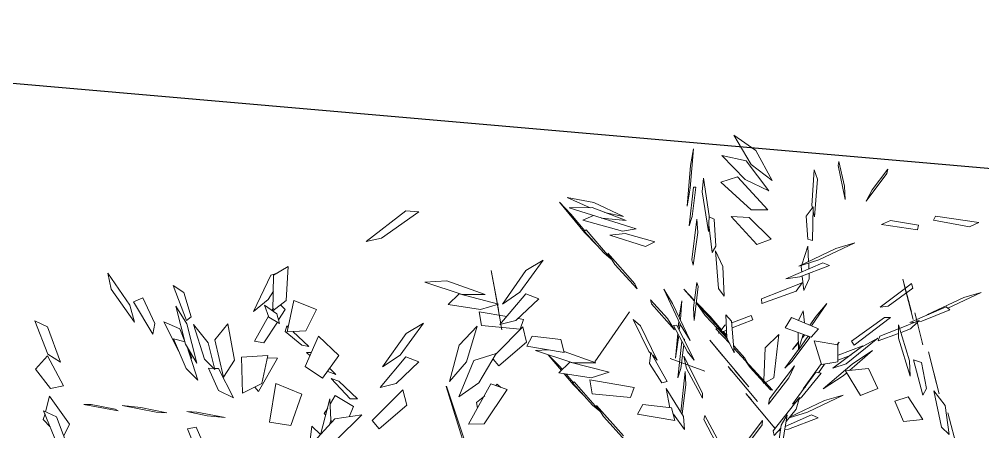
# Model space of a CAD drawing. Header units: metres. Extents: x 42 to 199, y -121 to 268.
# Drawn here: x 102.768 to 103.856, y -50.781 to -50.314 of the extents above; entities that cross this region are included whole.
import ezdxf

# ---------------------------------------------------------------- set-up
doc = ezdxf.new("R2010")
doc.units = ezdxf.units.M
doc.header["$LTSCALE"] = 0.3
doc.layers.get('0').update_dxf_attribs({"color": 8})
doc.layers.add('A-LANDSCAPE', color=8, linetype='Continuous', lineweight=5)
doc.layers.add('DA HOUSE ARCH LAYOUT', color=8, linetype='Continuous', lineweight=9)
doc.layers.add('A-TEXT ARCHITECURAL', color=8, linetype='Continuous')

# ---------------------------------------------------------------- blocks, each defined once
blk = doc.blocks.new('02PTRX29')
at = {"color": 8, "linetype": 'Continuous', "transparency": 33554572}
for p, q in [((-0.04801, 0.46542), (-0.03662, 0.47326)), ((-0.04554, 0.45821), (-0.03662, 0.47326)), ((-0.05636, 0.44998), (-0.04801, 0.46542)), ((-0.01423, 0.44619), (-0.01594, 0.4663)), ((-0.01594, 0.4663), (-0.01442, 0.45783)), ((-0.09052, 0.45985), (-0.09336, 0.44707)), ((-0.09014, 0.4577), (-0.09052, 0.45985)), ((-0.04308, 0.46023), (-0.05465, 0.4448)), ((-0.03055, 0.46289), (-0.04308, 0.46023)), ((-0.04251, 0.45062), (-0.03055, 0.46289)), ((-0.11518, 0.45365), (-0.11556, 0.4558)), ((-0.10759, 0.4453), (-0.11556, 0.4558)), ((-0.09374, 0.44037), (-0.09014, 0.4577)), ((-0.0778, 0.45555), (-0.07951, 0.45074)), ((-0.07666, 0.43721), (-0.0778, 0.45555)), ((-0.04554, 0.45821), (-0.05636, 0.44998)), ((-0.01442, 0.45783), (-0.01271, 0.43695)), ((-0.11518, 0.45365), (-0.10456, 0.43948)), ((-0.07799, 0.43139), (-0.07951, 0.45074)), ((-0.05465, 0.4448), (-0.04251, 0.45062)), ((-0.03852, 0.45188), (-0.05408, 0.43493)), ((-0.03852, 0.45188), (-0.02998, 0.44923)), ((-0.0241, 0.43189), (-0.02106, 0.45125)), ((-0.02049, 0.44416), (-0.02106, 0.45125)), ((-0.10456, 0.43948), (-0.10759, 0.4453)), ((-0.09374, 0.44037), (-0.09336, 0.44707)), ((-0.04554, 0.43493), (-0.02998, 0.44923)), ((-0.01594, 0.44657), (-0.01727, 0.4467)), ((-0.01537, 0.43164), (-0.01727, 0.4467)), ((-0.01594, 0.44657), (-0.01385, 0.42683)), ((-0.01271, 0.43695), (-0.01423, 0.44619)), ((-0.02372, 0.42392), (-0.02049, 0.44416)), ((0.04877, 0.44138), (0.03511, 0.43873)), ((0.037, 0.43607), (0.04877, 0.44138)), ((-0.07382, 0.43177), (-0.07742, 0.43645)), ((-0.07742, 0.43645), (-0.07704, 0.41924)), ((-0.07704, 0.43582), (-0.07666, 0.43721)), ((-0.05408, 0.43493), (-0.04554, 0.43493)), ((0.01347, 0.42519), (0.04782, 0.43594)), ((0.0186, 0.42949), (0.03605, 0.43619)), ((0.03511, 0.43873), (0.01992, 0.43164)), ((0.03605, 0.43619), (0.04782, 0.43594)), ((0.03985, 0.42342), (0.05275, 0.43885)), ((0.04687, 0.43278), (0.05275, 0.43885)), ((-0.16224, 0.42848), (-0.14004, 0.43177)), ((-0.13909, 0.42962), (-0.14004, 0.43177)), ((-0.07742, 0.43404), (-0.07799, 0.43139)), ((-0.07458, 0.42), (-0.07382, 0.43177)), ((-0.04459, 0.43101), (-0.05579, 0.42)), ((-0.04839, 0.41722), (-0.0353, 0.43151)), ((-0.0353, 0.43151), (-0.04459, 0.43101)), ((-0.02752, 0.41633), (-0.02657, 0.43012)), ((-0.02657, 0.43012), (-0.0241, 0.43139)), ((-0.0241, 0.43189), (-0.02372, 0.42392)), ((-0.01822, 0.42342), (-0.01765, 0.43012)), ((-0.01518, 0.40925), (-0.01765, 0.43012)), ((-0.01385, 0.42683), (-0.01537, 0.43164)), ((0.03112, 0.43076), (0.0186, 0.42949)), ((0.01992, 0.43164), (0.0296, 0.43366)), ((0.0353, 0.43215), (0.0408, 0.42962)), ((0.04687, 0.43278), (0.03966, 0.42418)), ((0.1315, 0.43442), (0.12486, 0.43392)), ((0.12486, 0.43392), (0.14403, 0.42038)), ((0.15181, 0.41874), (0.1315, 0.43442)), ((-0.1575, 0.42633), (-0.16224, 0.42848)), ((-0.13909, 0.42962), (-0.1575, 0.42633)), ((-0.13131, 0.42709), (-0.11708, 0.42949)), ((-0.13093, 0.42468), (-0.13131, 0.42709)), ((-0.11234, 0.42747), (-0.13093, 0.42468)), ((-0.11708, 0.42949), (-0.11234, 0.42747)), ((-0.02562, 0.41304), (-0.02391, 0.42721)), ((0.02049, 0.42405), (0.01347, 0.42519)), ((0.0408, 0.42962), (0.02049, 0.42405)), ((-0.07704, 0.41924), (-0.07458, 0.42)), ((-0.05579, 0.42), (-0.04839, 0.41722)), ((-0.01575, 0.40659), (-0.01822, 0.42342)), ((0.0038, 0.41861), (0.01898, 0.42291)), ((0.02695, 0.4219), (0.00854, 0.41608)), ((0.01898, 0.42291), (0.02695, 0.4219)), ((0.03909, 0.42468), (0.02619, 0.40963)), ((0.02998, 0.41292), (0.04004, 0.42405)), ((0.03359, 0.41684), (0.03985, 0.42342)), ((0.04004, 0.42405), (0.03909, 0.42468)), ((0.03966, 0.42418), (0.04004, 0.42405)), ((0.14403, 0.42038), (0.15181, 0.41874)), ((-0.089, 0.41519), (-0.09868, 0.41798)), ((-0.09868, 0.41798), (-0.08027, 0.40925)), ((-0.07002, 0.40609), (-0.089, 0.41519)), ((-0.07496, 0.40836), (-0.07458, 0.41633)), ((-0.07154, 0.40672), (-0.07458, 0.41633)), ((-0.02562, 0.41304), (-0.02752, 0.41633)), ((0.00854, 0.41608), (0.0038, 0.41861)), ((-0.03112, 0.40583), (-0.02733, 0.41393)), ((-0.02884, 0.39457), (-0.02733, 0.41393)), ((0.02789, 0.41279), (0.01404, 0.39698)), ((0.02429, 0.40697), (0.02789, 0.41279)), ((0.02619, 0.40963), (0.02998, 0.41292)), ((-0.08236, 0.40786), (-0.08577, 0.40634)), ((-0.08577, 0.40634), (-0.07059, 0.40052)), ((-0.08236, 0.40786), (-0.06338, 0.39951)), ((-0.07002, 0.40609), (-0.08027, 0.40925)), ((-0.07514, 0.40457), (-0.07514, 0.4076)), ((-0.07116, 0.40596), (-0.07154, 0.40305)), ((-0.07135, 0.40647), (-0.07116, 0.40596)), ((-0.03169, 0.39065), (-0.03112, 0.40583)), ((-0.01575, 0.40659), (-0.01518, 0.40925)), ((0.0129, 0.39445), (0.02429, 0.40697)), ((0.07002, 0.40381), (0.0611, 0.40912)), ((0.0611, 0.40912), (0.07306, 0.39268)), ((0.19944, 0.40141), (0.19185, 0.40583)), ((0.19185, 0.40583), (0.1928, 0.3885)), ((-0.07533, 0.39963), (-0.07533, 0.40229)), ((-0.07249, 0.39356), (-0.07173, 0.4009)), ((-0.06338, 0.39951), (-0.07059, 0.40052)), ((0.08198, 0.3866), (0.07002, 0.40381)), ((0.08406, 0.38382), (0.08767, 0.40381)), ((0.08767, 0.40381), (0.08596, 0.39382)), ((0.20077, 0.40153), (0.19735, 0.40242)), ((0.19963, 0.38306), (0.19944, 0.40141)), ((0.20968, 0.38281), (0.20077, 0.40153)), ((0.27306, 0.38597), (0.28426, 0.40242)), ((0.28255, 0.39432), (0.28426, 0.40242)), ((-0.12866, 0.37863), (-0.1241, 0.39647)), ((-0.12847, 0.39483), (-0.12771, 0.3971)), ((-0.12334, 0.39938), (-0.12771, 0.38268)), ((-0.12467, 0.3947), (-0.12771, 0.3971)), ((-0.07249, 0.39356), (-0.07533, 0.39963)), ((-0.07173, 0.39748), (-0.05086, 0.38926)), ((-0.06869, 0.39318), (-0.07173, 0.39748)), ((-0.01841, 0.39571), (-0.01765, 0.39774)), ((-0.01841, 0.39571), (-0.01632, 0.37813)), ((-0.01765, 0.39774), (-0.01594, 0.38471)), ((0.01404, 0.39698), (0.0129, 0.39445)), ((0.11044, 0.3985), (0.0909, 0.39154)), ((0.10266, 0.39154), (0.12183, 0.39786)), ((0.12183, 0.39786), (0.11044, 0.3985)), ((0.25086, 0.39609), (0.24403, 0.37825)), ((0.24536, 0.39255), (0.25086, 0.39609)), ((-0.16357, 0.39255), (-0.14649, 0.38445)), ((-0.15465, 0.39002), (-0.16357, 0.39255)), ((-0.12847, 0.39483), (-0.11575, 0.38559)), ((-0.11177, 0.38509), (-0.12467, 0.3947)), ((-0.05105, 0.38686), (-0.06869, 0.39318)), ((-0.03169, 0.39065), (-0.02884, 0.39457)), ((-0.01651, 0.3885), (-0.01101, 0.39419)), ((-0.01651, 0.38812), (-0.01101, 0.39419)), ((-0.0093, 0.37598), (-0.00076, 0.39432)), ((-0.00076, 0.39432), (-0.00531, 0.38686)), ((0.07002, 0.39179), (0.06338, 0.38926)), ((0.0833, 0.3761), (0.07002, 0.39179)), ((0.07306, 0.39268), (0.08198, 0.3866)), ((0.08596, 0.39382), (0.08274, 0.37648)), ((0.10418, 0.39179), (0.08406, 0.3866)), ((0.0909, 0.39154), (0.10266, 0.39154)), ((0.10987, 0.38635), (0.10418, 0.39179)), ((0.19944, 0.39331), (0.20209, 0.38901)), ((0.24156, 0.38003), (0.24536, 0.39255)), ((0.2706, 0.37737), (0.28255, 0.39432)), ((-0.13568, 0.38104), (-0.15465, 0.39002)), ((-0.11575, 0.38559), (-0.11177, 0.38509)), ((-0.08444, 0.38686), (-0.07894, 0.38041)), ((-0.07647, 0.37547), (-0.08444, 0.38686)), ((-0.05105, 0.38686), (-0.05086, 0.38926)), ((-0.03074, 0.37256), (-0.01803, 0.38635)), ((-0.01746, 0.38749), (-0.02448, 0.38015)), ((-0.02201, 0.38079), (-0.01803, 0.38635)), ((-0.01841, 0.3861), (-0.01746, 0.38698)), ((-0.01746, 0.38698), (-0.01746, 0.38749)), ((-0.00531, 0.38686), (-0.01423, 0.36788)), ((-0.01006, 0.38825), (-0.0093, 0.37863)), ((-0.00873, 0.3799), (-0.01006, 0.38825)), ((-0.00626, 0.37345), (0.0055, 0.38673)), ((-0.00266, 0.37914), (0.00607, 0.38875)), ((0.00607, 0.38875), (0.0055, 0.38673)), ((0.06338, 0.38926), (0.07514, 0.37813)), ((0.08406, 0.3866), (0.09317, 0.38382)), ((0.09317, 0.38382), (0.10987, 0.38635)), ((0.189, 0.38838), (0.17724, 0.38382)), ((0.19242, 0.37231), (0.189, 0.38838)), ((0.1928, 0.3885), (0.19963, 0.38306)), ((0.19337, 0.38382), (0.19564, 0.3861)), ((0.19773, 0.38167), (0.20399, 0.38597)), ((0.20399, 0.38597), (0.20171, 0.3799)), ((0.20209, 0.38901), (0.20968, 0.38281)), ((0.24384, 0.37648), (0.24953, 0.38559)), ((0.24441, 0.36598), (0.24953, 0.38559)), ((0.26016, 0.37661), (0.26642, 0.38977)), ((0.2613, 0.37117), (0.27117, 0.38774)), ((0.27117, 0.38774), (0.26642, 0.38977)), ((0.2706, 0.37737), (0.27306, 0.38597)), ((-0.14744, 0.38357), (-0.14555, 0.38521)), ((-0.13302, 0.37788), (-0.14744, 0.38357)), ((-0.14555, 0.38521), (-0.12695, 0.37712)), ((-0.13568, 0.38104), (-0.13663, 0.38129)), ((-0.13359, 0.36573), (-0.12942, 0.38205)), ((-0.12942, 0.38205), (-0.13112, 0.37547)), ((-0.07894, 0.38041), (-0.07571, 0.37572)), ((-0.0723, 0.38319), (-0.07287, 0.37699)), ((-0.06983, 0.37825), (-0.0723, 0.38319)), ((-0.04554, 0.38066), (-0.04649, 0.37851)), ((-0.03567, 0.37699), (-0.04554, 0.38066)), ((-0.03549, 0.37775), (-0.03264, 0.38116)), ((-0.03302, 0.36927), (-0.03264, 0.38116)), ((-0.03036, 0.37345), (-0.01992, 0.38433)), ((-0.02846, 0.37395), (-0.02201, 0.38079)), ((-0.01632, 0.37813), (-0.01594, 0.38471)), ((0.03454, 0.357), (0.01689, 0.38256)), ((0.0797, 0.38015), (0.09393, 0.38256)), ((0.09279, 0.3756), (0.09393, 0.38256)), ((0.17724, 0.38382), (0.18274, 0.37282)), ((0.19678, 0.37851), (0.19337, 0.38382)), ((0.19621, 0.37661), (0.19773, 0.38167)), ((0.2002, 0.38332), (0.19944, 0.38458)), ((0.2019, 0.38041), (0.20912, 0.3675)), ((-0.13112, 0.37762), (-0.13302, 0.37788)), ((-0.13074, 0.37712), (-0.13169, 0.37825)), ((-0.13169, 0.37825), (-0.12164, 0.37408)), ((-0.13074, 0.37712), (-0.12733, 0.37383)), ((-0.12695, 0.37712), (-0.1298, 0.37737)), ((-0.12107, 0.37598), (-0.12676, 0.35738)), ((-0.12107, 0.36915), (-0.12107, 0.37598)), ((-0.0983, 0.36548), (-0.11708, 0.37977)), ((-0.11708, 0.37977), (-0.11386, 0.37965)), ((-0.11386, 0.37965), (-0.09697, 0.36763)), ((-0.06623, 0.37977), (-0.08008, 0.37395)), ((-0.063, 0.37433), (-0.06623, 0.37977)), ((-0.04649, 0.37851), (-0.03586, 0.37433)), ((-0.03549, 0.37775), (-0.03681, 0.36156)), ((-0.03283, 0.37598), (-0.03207, 0.37572)), ((-0.03207, 0.37572), (-0.02979, 0.37269)), ((-0.02448, 0.38015), (-0.03036, 0.37345)), ((-0.0074, 0.37585), (-0.01632, 0.35789)), ((-0.01423, 0.36788), (-0.0093, 0.37598)), ((-0.0129, 0.36206), (-0.00569, 0.3756)), ((-0.00911, 0.37661), (-0.00873, 0.37332)), ((-0.00816, 0.37433), (-0.00854, 0.37788)), ((-0.00569, 0.3756), (-0.0074, 0.37585)), ((-0.00266, 0.37914), (-0.00626, 0.37345)), ((0.01499, 0.37863), (0.00683, 0.36219)), ((0.0112, 0.37535), (0.01499, 0.37863)), ((0.07116, 0.37876), (0.07382, 0.37914)), ((0.07287, 0.3737), (0.07116, 0.37876)), ((0.09279, 0.3756), (0.07287, 0.3737)), ((0.07514, 0.37813), (0.0833, 0.3761)), ((0.08274, 0.3761), (0.08236, 0.37332)), ((0.08274, 0.37648), (0.08274, 0.3761)), ((0.1224, 0.37686), (0.13131, 0.37155)), ((0.13435, 0.36042), (0.1224, 0.37686)), ((0.20171, 0.3799), (0.19621, 0.37661)), ((0.20437, 0.36674), (0.19735, 0.37737)), ((0.22278, 0.37648), (0.21936, 0.35789)), ((0.22942, 0.36826), (0.22278, 0.37648)), ((0.23284, 0.36662), (0.24043, 0.3761)), ((0.24043, 0.3761), (0.23473, 0.35839)), ((0.24384, 0.37648), (0.23872, 0.35624)), ((0.24403, 0.37825), (0.24156, 0.38003)), ((0.24745, 0.37383), (0.25561, 0.3775)), ((0.24783, 0.36219), (0.25561, 0.3775)), ((0.2613, 0.37117), (0.26016, 0.37661)), ((0.315, 0.36092), (0.32183, 0.378)), ((0.31519, 0.37497), (0.32183, 0.378)), ((-0.1224, 0.37193), (-0.12733, 0.37383)), ((-0.12107, 0.37395), (-0.11158, 0.37016)), ((-0.11063, 0.36775), (-0.12107, 0.37155)), ((-0.08008, 0.37395), (-0.07628, 0.36953)), ((-0.07628, 0.36953), (-0.063, 0.37433)), ((-0.07268, 0.37041), (-0.07306, 0.37066)), ((-0.06983, 0.36333), (-0.0723, 0.37092)), ((-0.06964, 0.37193), (-0.06983, 0.36333)), ((-0.05977, 0.37104), (-0.05275, 0.36409)), ((-0.05977, 0.37104), (-0.05712, 0.34865)), ((-0.03454, 0.36636), (-0.02752, 0.37383)), ((-0.0334, 0.36877), (-0.02846, 0.37408)), ((-0.03302, 0.37319), (-0.03036, 0.37218)), ((-0.03302, 0.36965), (-0.03093, 0.37231)), ((-0.03283, 0.37079), (-0.03131, 0.37256)), ((-0.02941, 0.3718), (-0.02884, 0.37168)), ((-0.02922, 0.37206), (-0.02884, 0.37168)), ((-0.02846, 0.37408), (-0.02752, 0.37383)), ((-0.00854, 0.37054), (-0.00683, 0.3589)), ((-0.00797, 0.37142), (-0.00683, 0.3589)), ((0.00266, 0.35789), (0.0112, 0.37535)), ((0.06964, 0.367), (0.07154, 0.37484)), ((0.07154, 0.37484), (0.0852, 0.36105)), ((0.10038, 0.357), (0.09488, 0.37522)), ((0.09488, 0.37522), (0.10418, 0.36548)), ((0.14346, 0.35435), (0.13131, 0.37155)), ((0.18122, 0.36485), (0.18938, 0.37244)), ((0.18274, 0.37282), (0.19242, 0.37231)), ((0.19337, 0.37256), (0.18483, 0.36548)), ((0.19185, 0.37459), (0.19261, 0.37535)), ((0.19261, 0.37535), (0.19337, 0.37256)), ((0.24745, 0.37383), (0.24479, 0.36738)), ((0.31519, 0.37497), (0.30855, 0.35675)), ((-0.13321, 0.36687), (-0.13359, 0.36573)), ((-0.12714, 0.34966), (-0.12107, 0.36915)), ((-0.11158, 0.37016), (-0.11063, 0.36775)), ((-0.10152, 0.36409), (-0.11044, 0.36902)), ((-0.11044, 0.36902), (-0.09431, 0.35599)), ((-0.0983, 0.36548), (-0.09697, 0.36763)), ((-0.09071, 0.367), (-0.08957, 0.3656)), ((-0.08995, 0.3656), (-0.09071, 0.367)), ((-0.08995, 0.3656), (-0.0778, 0.36775)), ((-0.08995, 0.357), (-0.08995, 0.3656)), ((-0.0778, 0.36775), (-0.0816, 0.35561)), ((-0.07571, 0.3694), (-0.07458, 0.36991)), ((-0.06661, 0.35725), (-0.07571, 0.3694)), ((-0.07458, 0.36991), (-0.07002, 0.36333)), ((-0.07192, 0.36927), (-0.07268, 0.37041)), ((-0.06983, 0.36725), (-0.0668, 0.3632)), ((-0.0668, 0.3632), (-0.06983, 0.36674)), ((-0.0444, 0.3441), (-0.02429, 0.36801)), ((-0.03681, 0.36156), (-0.03302, 0.36927)), ((-0.02429, 0.36801), (-0.03093, 0.36016)), ((-0.01139, 0.36788), (-0.01139, 0.36864)), ((-0.01139, 0.36864), (-0.01101, 0.36851)), ((-0.00949, 0.35359), (-0.01101, 0.3656)), ((-0.00797, 0.34865), (-0.01006, 0.3675)), ((0.05029, 0.36181), (0.05199, 0.36839)), ((0.05199, 0.36839), (0.0668, 0.37016)), ((0.06945, 0.36497), (0.0668, 0.37016)), ((0.08387, 0.35485), (0.06964, 0.367)), ((0.17629, 0.37016), (0.16585, 0.36016)), ((0.18312, 0.35447), (0.17629, 0.37016)), ((0.20912, 0.3675), (0.20437, 0.36674)), ((0.22506, 0.34903), (0.22942, 0.36826)), ((0.22942, 0.35308), (0.23284, 0.36662)), ((0.23872, 0.35624), (0.24441, 0.36598)), ((0.25067, 0.36877), (0.24422, 0.35346)), ((0.2446, 0.36725), (0.25067, 0.36877)), ((-0.14194, 0.34056), (-0.13644, 0.36206)), ((-0.09735, 0.35574), (-0.10778, 0.36282)), ((-0.10778, 0.36282), (-0.09602, 0.35245)), ((-0.09014, 0.36029), (-0.10285, 0.3651)), ((-0.10285, 0.3651), (-0.10285, 0.36472)), ((-0.08748, 0.35371), (-0.10152, 0.36409)), ((-0.07002, 0.36333), (-0.06983, 0.36333)), ((-0.06983, 0.36333), (-0.06281, 0.35371)), ((-0.05655, 0.34245), (-0.03662, 0.36396)), ((-0.05199, 0.34739), (-0.05275, 0.36409)), ((-0.04232, 0.3589), (-0.03662, 0.36522)), ((-0.01632, 0.35789), (-0.0129, 0.36206)), ((0.00588, 0.36181), (-0.00247, 0.34688)), ((0.00588, 0.36118), (0.00683, 0.36219)), ((0.00664, 0.35612), (0.00588, 0.36181)), ((0.05029, 0.36219), (0.03416, 0.3565)), ((0.04592, 0.3565), (0.06509, 0.36282)), ((0.06945, 0.36497), (0.05029, 0.36181)), ((0.06509, 0.36282), (0.05845, 0.36307)), ((0.09412, 0.34612), (0.0852, 0.36118)), ((0.0852, 0.36118), (0.09659, 0.35763)), ((0.10418, 0.36548), (0.10911, 0.34688)), ((0.18236, 0.36168), (0.17989, 0.36168)), ((0.18236, 0.36168), (0.18065, 0.36004)), ((0.18483, 0.36548), (0.18122, 0.36485)), ((0.23815, 0.34751), (0.24384, 0.3651)), ((0.24118, 0.35877), (0.24346, 0.36459)), ((0.30855, 0.35675), (0.315, 0.36092)), ((-0.13549, 0.34334), (-0.13283, 0.35662)), ((-0.12885, 0.35801), (-0.13359, 0.33992)), ((-0.13283, 0.35662), (-0.12885, 0.35801)), ((-0.12676, 0.35738), (-0.12714, 0.34966)), ((-0.08255, 0.34309), (-0.09735, 0.35574)), ((-0.08995, 0.35776), (-0.09678, 0.36042)), ((-0.09431, 0.35599), (-0.08748, 0.35371)), ((-0.09014, 0.36029), (-0.08995, 0.36004)), ((-0.08995, 0.36004), (-0.09014, 0.36029)), ((-0.0816, 0.35561), (-0.08995, 0.357)), ((-0.08558, 0.35612), (-0.08634, 0.35637)), ((-0.08008, 0.35131), (-0.08311, 0.35574)), ((-0.0723, 0.34309), (-0.0816, 0.35612)), ((-0.06281, 0.35371), (-0.06661, 0.35725)), ((-0.04497, 0.35397), (-0.04308, 0.357)), ((-0.04364, 0.3565), (-0.04232, 0.3589)), ((-0.02182, 0.35219), (-0.00398, 0.35865)), ((-0.01101, 0.35991), (-0.02068, 0.34094)), ((-0.01233, 0.35346), (-0.01101, 0.35991)), ((-0.00398, 0.35865), (-0.00417, 0.35865)), ((0.00019, 0.34625), (0.00664, 0.35612)), ((0.00493, 0.36029), (0.00266, 0.35789)), ((0.04744, 0.35675), (0.02733, 0.35169)), ((0.03416, 0.3565), (0.04592, 0.3565)), ((0.05313, 0.35131), (0.04744, 0.35675)), ((0.05845, 0.36054), (0.05161, 0.35257)), ((0.05275, 0.35472), (0.05845, 0.36054)), ((0.08672, 0.35827), (0.08387, 0.35485)), ((0.09659, 0.35763), (0.10437, 0.33891)), ((0.10911, 0.34688), (0.10038, 0.357)), ((0.1315, 0.35953), (0.12486, 0.357)), ((0.12486, 0.357), (0.13644, 0.34587)), ((0.1446, 0.34385), (0.1315, 0.35953)), ((0.13435, 0.36042), (0.14346, 0.35435)), ((0.16585, 0.36016), (0.1742, 0.34853)), ((0.19735, 0.3589), (0.20247, 0.35903)), ((0.19735, 0.3589), (0.20703, 0.34169)), ((0.21576, 0.35928), (0.20228, 0.36016)), ((0.20228, 0.36016), (0.20532, 0.34587)), ((0.20247, 0.35903), (0.20247, 0.3589)), ((0.21519, 0.34081), (0.21576, 0.35928)), ((0.22506, 0.34903), (0.21936, 0.35789)), ((0.23473, 0.35839), (0.22942, 0.35308)), ((0.24175, 0.35877), (0.24118, 0.35877)), ((0.30703, 0.3446), (0.31519, 0.36004)), ((0.32145, 0.35321), (0.31519, 0.36004)), ((-0.11044, 0.34334), (-0.1057, 0.35346)), ((-0.1057, 0.35346), (-0.09393, 0.35232)), ((-0.09393, 0.35232), (-0.10171, 0.33967)), ((-0.09469, 0.35131), (-0.09279, 0.34979)), ((-0.08141, 0.35118), (-0.07875, 0.35156)), ((-0.07154, 0.33891), (-0.08141, 0.35118)), ((-0.0668, 0.33524), (-0.07875, 0.35156)), ((-0.06774, 0.35485), (-0.05503, 0.3379)), ((-0.0649, 0.34878), (-0.06774, 0.35485)), ((-0.05541, 0.34258), (-0.04497, 0.35397)), ((-0.04877, 0.33651), (-0.03378, 0.35447)), ((-0.03738, 0.35232), (-0.0444, 0.3441)), ((-0.03378, 0.35447), (-0.03549, 0.35232)), ((-0.02068, 0.33828), (-0.01233, 0.35346)), ((-0.01214, 0.34536), (-0.01177, 0.35207)), ((-0.01177, 0.35207), (-0.00949, 0.33119)), ((-0.00949, 0.35359), (-0.00797, 0.34865)), ((0.02733, 0.35169), (0.03643, 0.34878)), ((0.03643, 0.34878), (0.05313, 0.35131)), ((0.05029, 0.3508), (0.04573, 0.34536)), ((0.05124, 0.35295), (0.05275, 0.35472)), ((0.1704, 0.35359), (0.16737, 0.35042)), ((0.16737, 0.35042), (0.17154, 0.35207)), ((0.1742, 0.34853), (0.18312, 0.35447)), ((0.21993, 0.33841), (0.22752, 0.35359)), ((0.22752, 0.3422), (0.23265, 0.35371)), ((0.22752, 0.35359), (0.22942, 0.35359)), ((0.22942, 0.35359), (0.2298, 0.35359)), ((0.2298, 0.35359), (0.23265, 0.35371)), ((0.23815, 0.34751), (0.24422, 0.35346)), ((0.31367, 0.34334), (0.32145, 0.35321)), ((-0.13947, 0.35042), (-0.14194, 0.34056)), ((-0.09279, 0.34979), (-0.08255, 0.34309)), ((-0.05446, 0.33524), (-0.0649, 0.34878)), ((-0.05712, 0.34865), (-0.05294, 0.34638)), ((-0.05218, 0.34612), (-0.0518, 0.346)), ((-0.05199, 0.34638), (-0.0518, 0.346)), ((-0.00247, 0.34688), (0.00019, 0.34625)), ((0.03719, 0.34764), (0.01442, 0.34372)), ((0.04516, 0.34663), (0.03207, 0.33157)), ((0.03586, 0.33474), (0.04592, 0.346)), ((0.03719, 0.34764), (0.03605, 0.34056)), ((0.04592, 0.346), (0.04516, 0.34663)), ((0.04554, 0.34612), (0.04934, 0.35068)), ((0.04592, 0.346), (0.04554, 0.34612)), ((0.10437, 0.33891), (0.09412, 0.34612)), ((0.13644, 0.34587), (0.1446, 0.34385)), ((0.15636, 0.33803), (0.16585, 0.34701)), ((0.16984, 0.3484), (0.15997, 0.33803)), ((0.16585, 0.34701), (0.16984, 0.3484)), ((0.20532, 0.34587), (0.21519, 0.34081)), ((-0.14498, 0.33448), (-0.13928, 0.34207)), ((-0.13928, 0.34207), (-0.14308, 0.32335)), ((-0.13359, 0.33992), (-0.13549, 0.34334)), ((-0.11044, 0.34334), (-0.10171, 0.33967)), ((-0.0723, 0.34309), (-0.07344, 0.3441)), ((-0.05655, 0.34245), (-0.05541, 0.34258)), ((-0.02068, 0.34094), (-0.02068, 0.33828)), ((-0.01214, 0.34536), (-0.01025, 0.33006)), ((-0.01082, 0.32892), (-0.0019, 0.34321)), ((-0.0019, 0.34321), (-0.0038, 0.33335)), ((0.01442, 0.34372), (0.01632, 0.33866)), ((0.04042, 0.33992), (0.04573, 0.34536)), ((0.11063, 0.34448), (0.05826, 0.18698)), ((0.05996, 0.18065), (0.11082, 0.34435)), ((0.07951, 0.34271), (0.08786, 0.34562)), ((0.07951, 0.34271), (0.09127, 0.32512)), ((0.08463, 0.34549), (0.08274, 0.34372)), ((0.08463, 0.34549), (0.08539, 0.34473)), ((0.09943, 0.32487), (0.08786, 0.34562)), ((0.11082, 0.34435), (0.11082, 0.34448)), ((0.13093, 0.33474), (0.13302, 0.34258)), ((0.14877, 0.32677), (0.13302, 0.34258)), ((0.19811, 0.34574), (0.18483, 0.3403)), ((0.20134, 0.32601), (0.19811, 0.34574)), ((0.20893, 0.34397), (0.20703, 0.34169)), ((0.22752, 0.3422), (0.21993, 0.33841)), ((0.31367, 0.34334), (0.30703, 0.3446)), ((-0.126, 0.33904), (-0.13359, 0.3274)), ((-0.126, 0.33904), (-0.11917, 0.33676)), ((-0.12372, 0.32626), (-0.11917, 0.33676)), ((-0.08311, 0.33714), (-0.09279, 0.3398)), ((-0.09279, 0.3398), (-0.07439, 0.33119)), ((-0.06528, 0.32854), (-0.08311, 0.33714)), ((-0.07021, 0.33777), (-0.07154, 0.33891)), ((-0.05693, 0.32158), (-0.0704, 0.33866)), ((-0.0704, 0.33866), (-0.06869, 0.33271)), ((-0.0668, 0.33524), (-0.06926, 0.33701)), ((-0.05769, 0.32297), (-0.04289, 0.34068)), ((-0.05503, 0.3379), (-0.05446, 0.33524)), ((-0.04289, 0.34068), (-0.04573, 0.33739)), ((0.01632, 0.33866), (0.03605, 0.34056)), ((0.09108, 0.33954), (0.09526, 0.336)), ((0.09526, 0.336), (0.09469, 0.33322)), ((0.15997, 0.33803), (0.15636, 0.33803)), ((0.15826, 0.3341), (0.16775, 0.33967)), ((0.17021, 0.3355), (0.16775, 0.33967)), ((0.1704, 0.33803), (0.17002, 0.32715)), ((0.17534, 0.31943), (0.1704, 0.33803)), ((0.18483, 0.3403), (0.19052, 0.32424)), ((0.304, 0.32487), (0.31424, 0.33929)), ((0.31633, 0.33132), (0.31424, 0.33929)), ((-0.14706, 0.31968), (-0.14498, 0.33448)), ((-0.07439, 0.33119), (-0.06509, 0.32828)), ((-0.06869, 0.33271), (-0.06357, 0.32626)), ((-0.00474, 0.33335), (-0.00645, 0.32677)), ((0.01006, 0.33512), (-0.00474, 0.33335)), ((0.01271, 0.33006), (0.01006, 0.33512)), ((0.03378, 0.33461), (0.01992, 0.31892)), ((0.03017, 0.32892), (0.03378, 0.33461)), ((0.03207, 0.33157), (0.03586, 0.33474)), ((0.14517, 0.32259), (0.13093, 0.33474)), ((0.16054, 0.32866), (0.15826, 0.3341)), ((0.17154, 0.33322), (0.17344, 0.33044)), ((0.22411, 0.32841), (0.23872, 0.33119)), ((0.24384, 0.33145), (0.2334, 0.3293)), ((0.23872, 0.33119), (0.24384, 0.33145)), ((0.26737, 0.33347), (0.25409, 0.33081)), ((0.25409, 0.33081), (0.25959, 0.33107)), ((0.25959, 0.33107), (0.27705, 0.33448)), ((0.27705, 0.33448), (0.26737, 0.33347)), ((0.27895, 0.33183), (0.29659, 0.33499)), ((0.28047, 0.33271), (0.27895, 0.33183)), ((0.2928, 0.33512), (0.28047, 0.33271)), ((0.29659, 0.33499), (0.2928, 0.33512)), ((0.31728, 0.33183), (0.31026, 0.31475)), ((0.31064, 0.32879), (0.31728, 0.33183)), ((-0.15143, 0.31197), (-0.14649, 0.33081)), ((-0.13359, 0.3274), (-0.12372, 0.32626)), ((-0.07647, 0.32968), (-0.07989, 0.32828)), ((-0.06471, 0.32234), (-0.07989, 0.32828)), ((-0.063, 0.32373), (-0.07647, 0.32968)), ((-0.06509, 0.32828), (-0.06528, 0.32854)), ((-0.06091, 0.32436), (-0.06395, 0.3298)), ((-0.06091, 0.31095), (-0.06395, 0.3298)), ((-0.05142, 0.32677), (-0.04346, 0.31639)), ((-0.05124, 0.32462), (-0.05142, 0.32677)), ((-0.02125, 0.32727), (-0.0296, 0.31133)), ((-0.02182, 0.32942), (-0.02808, 0.31766)), ((-0.02182, 0.32942), (-0.02125, 0.32727)), ((-0.00569, 0.33006), (-0.01139, 0.32221)), ((-0.01082, 0.32892), (-0.01139, 0.32221)), ((-0.00645, 0.32677), (0.01271, 0.33006)), ((0.01879, 0.31639), (0.03017, 0.32892)), ((0.14517, 0.32259), (0.14877, 0.32677)), ((0.16699, 0.3169), (0.15409, 0.3298)), ((0.15409, 0.3298), (0.16794, 0.32765)), ((0.16794, 0.32765), (0.18046, 0.31399)), ((0.16927, 0.32613), (0.17002, 0.32689)), ((0.17002, 0.32715), (0.17059, 0.32449)), ((0.17344, 0.33044), (0.17249, 0.32955)), ((0.2334, 0.3293), (0.22411, 0.32841)), ((0.30381, 0.31057), (0.31064, 0.32879)), ((0.31386, 0.3236), (0.31747, 0.3274)), ((0.31747, 0.3274), (0.31652, 0.33031)), ((-0.14308, 0.32335), (-0.14706, 0.31968)), ((-0.06281, 0.32209), (-0.06471, 0.32234)), ((-0.05807, 0.30463), (-0.06091, 0.32436)), ((-0.05731, 0.31905), (-0.06091, 0.3231)), ((-0.06034, 0.32259), (-0.06072, 0.32272)), ((-0.06072, 0.32171), (-0.05958, 0.32158)), ((-0.05769, 0.32297), (-0.05731, 0.32335)), ((-0.05693, 0.32158), (-0.05731, 0.31905)), ((-0.04061, 0.31045), (-0.05124, 0.32462)), ((0.09127, 0.32512), (0.09943, 0.32487)), ((0.1797, 0.32398), (0.17534, 0.31956)), ((0.18179, 0.30754), (0.1797, 0.32398)), ((0.19052, 0.32424), (0.20134, 0.32601)), ((0.23322, 0.31007), (0.2391, 0.32335)), ((0.24346, 0.32259), (0.23644, 0.30475)), ((0.2391, 0.32335), (0.24346, 0.32259)), ((0.30684, 0.31892), (0.304, 0.32487))]:
    blk.add_line(p, q, dxfattribs=at)
blk = doc.blocks.new('DA HOUSE ARCH LAYOUT')
at = {"layer": 'A-TEXT ARCHITECURAL', "color": 8}
blk.add_lwpolyline([(4.7837, 10.314), (10.6432, 9.8027), (10.3272, 10.0565), (10.6432, 9.8027), (10.2897, 9.6271)], dxfattribs=at)
at = {"layer": 'A-LANDSCAPE', "color": 8, "lineweight": 35, "transparency": 33554457, "xscale": -2.203045860934945, "yscale": 2.203045860934944, "zscale": 2.203045860934944, "rotation": 359.9999999999996}
blk.add_blockref('02PTRX29', (6.3478, 9.1401), dxfattribs=at)

msp = doc.modelspace()

# ---------------------------------------------------------------- block references
at = {"layer": 'DA HOUSE ARCH LAYOUT'}
msp.add_blockref('DA HOUSE ARCH LAYOUT', (97.1462, -60.628), dxfattribs=at)

doc.saveas('drawing.dxf')
